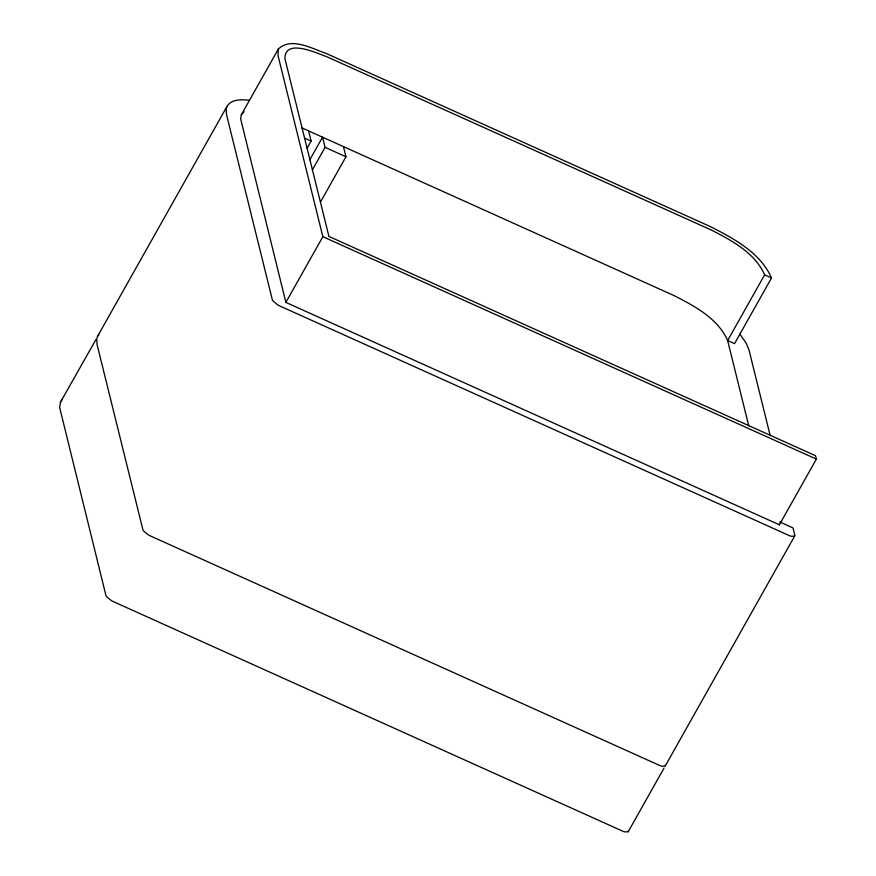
<?xml version="1.0" encoding="UTF-8"?>
<svg xmlns="http://www.w3.org/2000/svg" width="876" height="876" viewBox="0 0 876 876"><rect width="100%" height="100%" fill="white"/><g stroke="black" fill="none" stroke-linecap="round" stroke-linejoin="round"><path stroke-width="1.31" d="M95.933 339.549L60.466 402.215L59.634 407.428L105.865 595.231A9.286 2.869 29.4 0 0 106.664 596.698L111.011 600.356A7.271 2.245 29.4 0 0 113.606 601.735L622.321 830.995A7.271 2.245 29.4 0 0 624.796 831.904L628.212 831.74L664.019 768.121M249.474 100.291C241.82 99.503 231.308 98.846 226.895 106.576L97.455 336.526L96.721 339.001L97.094 344.651L142.854 529.542A9.286 2.869 29.4 0 0 143.642 530.998L147.989 534.656A7.271 2.245 29.4 0 0 150.595 536.035L659.299 765.295A7.271 2.245 29.4 0 0 661.785 766.204L665.191 766.04A9.286 2.869 29.4 0 0 665.366 765.011M226.895 106.576L226.161 109.051L226.534 114.701L272.283 299.592A9.286 2.869 29.4 0 0 273.082 301.059L277.429 304.706A7.271 2.245 29.4 0 0 280.035 306.085L788.739 535.346A7.271 2.245 29.4 0 0 791.225 536.254L794.631 536.101A9.286 2.869 29.4 0 0 794.806 535.061L793.043 527.954L779.75 521.954M301.552 127.732L674.213 295.672C694.69 306.129 717.97 318.514 727.638 340.534L734.548 343.644L771.526 277.944C760.456 252.737 733.803 238.557 710.348 226.577L325.938 53.337C311.867 48.552 291.051 36.65 278.294 49.111L241.316 114.811L240.659 118.928L285.872 302.395L779.377 524.801L816.366 459.101L815.523 455.717L328.916 236.421L284.919 58.648C284.788 38.018 316.816 53.195 326.781 56.732L711.192 229.972C731.679 240.429 754.948 252.814 764.628 274.834L727.638 340.534L748.75 425.824M278.294 49.111L278.021 55.538L322.85 236.695L285.872 302.395M665.333 765.832L794.631 536.101M307.093 148.23L311.122 141.08L308.604 130.907M309.797 159.826L322.543 137.182L325.062 147.354L312.305 170.01M320.463 202.071L345.954 156.771L343.447 146.61M97.455 336.526L98.857 334.358M241.316 114.811L244.086 111.679M60.466 402.215L61.867 400.058M764.628 274.834L771.526 277.944M304.979 138.309L311.122 141.08M325.062 147.354L345.954 156.771M322.85 236.695L816.366 459.101M739.662 333.767L746.374 343.491L749.046 350.181L770.157 435.471M779.224 524.166L779.377 524.801M628.388 830.711A9.286 2.869 29.4 0 1 628.212 831.74"/></g></svg>
